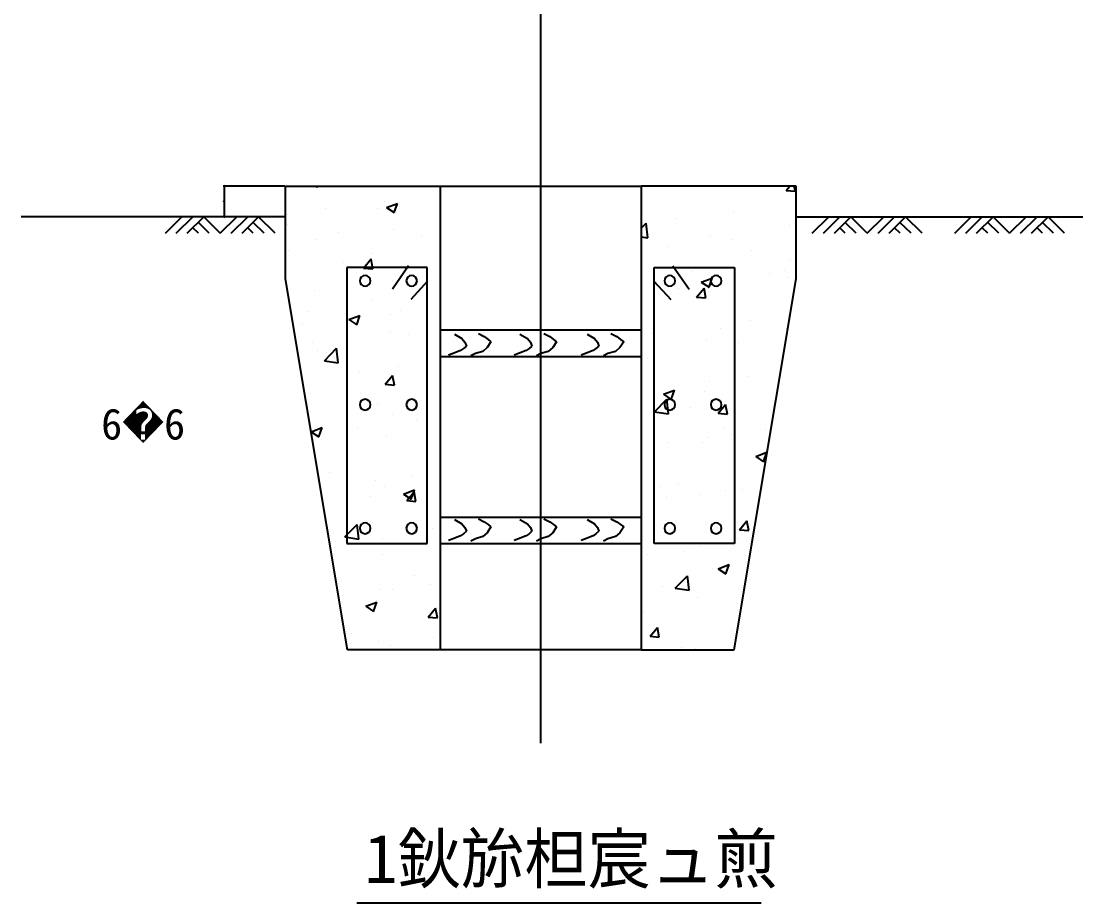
# Model space of a CAD drawing. Header units: metres. Extents: x 0 to 285, y 0 to 202.
# Drawn here: x 77.98 to 127, y 114.87 to 155.59 of the extents above; entities that cross this region are included whole.
import ezdxf

# ---------------------------------------------------------------- set-up
doc = ezdxf.new("R2010")
doc.units = ezdxf.units.M
doc.layers.add(' ', color=7, linetype='Continuous')
doc.layers.add('1', color=7, linetype='Continuous')

msp = doc.modelspace()

# ---------------------------------------------------------------- linework, layer by layer
at = {"layer": ' '}
msp.add_line((93.48, 114.87), (112.15, 114.87), dxfattribs=at)
for p, q in [((101.97, 122.24), (101.97, 152.27)), ((90.16, 147.98), (87.3, 147.98)), ((87.38, 147.96), (87.33, 148.01)), ((87.35, 147.98), (87.35, 146.56)), ((90.18, 147.98), (97.32, 147.98)), ((90.18, 143.7), (90.18, 147.98)), ((91.48, 147.98), (91.67, 147.95)), ((91.67, 147.95), (91.67, 147.98)), ((91.67, 147.91), (91.67, 147.91)), ((97.32, 147.98), (106.61, 147.98)), ((97.32, 147.98), (97.32, 126.55)), ((113.76, 147.98), (106.61, 147.98)), ((106.61, 147.98), (106.61, 126.55)), ((113.3, 147.78), (113.48, 147.98)), ((113.3, 147.78), (113.73, 147.74)), ((113.73, 147.74), (113.68, 147.98)), ((113.76, 143.7), (113.76, 147.98)), ((94.75, 147.27), (94.75, 147.27)), ((94.85, 146.99), (95.35, 147.18)), ((95.2, 146.75), (95.35, 147.18)), ((87.33, 146.58), (87.38, 146.53)), ((90.26, 146.68), (90.26, 146.68)), ((92.04, 146.92), (92.04, 146.92)), ((94.43, 146.93), (94.43, 146.93)), ((94.85, 146.99), (95.2, 146.75)), ((110.88, 146.82), (110.88, 146.82)), ((90.18, 146.56), (77.98, 146.56)), ((84.64, 145.8), (85.4, 146.56)), ((85.14, 145.8), (85.9, 146.56)), ((85.65, 145.8), (86.41, 146.56)), ((86.66, 145.8), (86.16, 146.3)), ((87.17, 145.8), (86.41, 146.56)), ((87.17, 145.8), (87.93, 146.56)), ((90.16, 146.56), (87.3, 146.56)), ((87.68, 145.8), (88.44, 146.56)), ((88.18, 145.8), (88.94, 146.56)), ((89.2, 145.8), (88.69, 146.3)), ((89.7, 145.8), (88.94, 146.56)), ((90.27, 146.21), (90.27, 146.21)), ((106.61, 146.03), (106.84, 146.27)), ((106.92, 145.59), (106.84, 146.27)), ((108.18, 146.47), (108.18, 146.47)), ((113.47, 146.14), (113.47, 146.14)), ((113.76, 146.56), (127, 146.56)), ((114.51, 145.8), (115.27, 146.56)), ((115.02, 145.8), (115.78, 146.56)), ((115.53, 145.8), (116.29, 146.56)), ((116.54, 145.8), (116.03, 146.3)), ((117.05, 145.8), (116.29, 146.56)), ((117.05, 145.8), (117.81, 146.56)), ((117.55, 145.8), (118.31, 146.56)), ((118.06, 145.8), (118.82, 146.56)), ((119.07, 145.8), (118.56, 146.3)), ((119.58, 145.8), (118.82, 146.56)), ((121.09, 145.8), (121.85, 146.56)), ((121.6, 145.8), (122.36, 146.56)), ((122.1, 145.8), (122.86, 146.56)), ((123.12, 145.8), (122.61, 146.3)), ((123.62, 145.8), (122.86, 146.56)), ((123.62, 145.8), (124.38, 146.56)), ((124.13, 145.8), (124.89, 146.56)), ((124.64, 145.8), (125.4, 146.56)), ((125.65, 145.8), (125.14, 146.3)), ((126.15, 145.8), (125.4, 146.56)), ((86.16, 145.8), (85.9, 146.05)), ((88.69, 145.8), (88.44, 146.05)), ((92.64, 145.82), (92.64, 145.82)), ((95.19, 145.98), (95.19, 145.98)), ((96.45, 145.66), (96.45, 145.66)), ((106.61, 145.64), (106.92, 145.59)), ((109.8, 145.64), (109.8, 145.64)), ((116.03, 145.8), (115.78, 146.05)), ((118.57, 145.8), (118.31, 146.05)), ((122.61, 145.8), (122.36, 146.05)), ((125.14, 145.8), (124.89, 146.05)), ((91.59, 145.53), (91.59, 145.53)), ((107.89, 145.18), (107.89, 145.18)), ((110.8, 145.53), (110.8, 145.53)), ((90.33, 145.02), (90.33, 145.02)), ((93.79, 144.19), (94.14, 144.61)), ((94.14, 144.86), (94.14, 144.86)), ((94.22, 144.16), (94.14, 144.61)), ((106.64, 144.81), (106.64, 144.81)), ((111.7, 145.02), (111.7, 145.02)), ((92.87, 144.45), (92.87, 144.45)), ((93.02, 144.21), (93.02, 131.46)), ((96.73, 144.21), (93.02, 144.21)), ((93.79, 144.19), (94.22, 144.16)), ((95.87, 144.29), (95.12, 143.21)), ((96.73, 131.46), (96.73, 144.21)), ((107.21, 131.46), (107.21, 144.21)), ((107.21, 144.21), (110.92, 144.21)), ((108.07, 144.29), (108.82, 143.21)), ((109.4, 144.22), (109.4, 144.22)), ((110.92, 144.21), (110.92, 131.46)), ((113.52, 144.6), (113.52, 144.6)), ((93.04, 126.55), (90.18, 143.7)), ((109, 144.01), (109, 144.01)), ((109.38, 143.54), (109.88, 143.73)), ((109.74, 143.3), (109.88, 143.73)), ((110.9, 126.55), (113.76, 143.7)), ((112.52, 143.96), (112.52, 143.96)), ((113.21, 144.06), (113.21, 144.06)), ((113.39, 143.76), (113.39, 143.76)), ((91.5, 143.15), (91.5, 143.15)), ((95.11, 143.61), (95.11, 143.61)), ((96.74, 143.59), (95.97, 142.74)), ((107.19, 143.59), (107.97, 142.74)), ((108.35, 143.24), (108.35, 143.24)), ((109.17, 142.85), (109.51, 143.26)), ((109.38, 143.54), (109.74, 143.3)), ((109.59, 142.81), (109.51, 143.26)), ((109.72, 143.26), (109.72, 143.26)), ((94.14, 142.67), (94.14, 142.67)), ((109.17, 142.85), (109.59, 142.81)), ((91.21, 142.19), (91.21, 142.19)), ((95.5, 142.23), (95.5, 142.23)), ((97.29, 142.47), (97.29, 142.47)), ((93.11, 141.81), (93.61, 142)), ((93.11, 141.81), (93.47, 141.57)), ((93.47, 141.57), (93.61, 142)), ((95.03, 142.03), (95.03, 142.03)), ((111.64, 141.78), (111.64, 141.78)), ((113.42, 142.02), (113.42, 142.02)), ((90.99, 141.64), (90.99, 141.64)), ((95.02, 141.23), (95.02, 141.23)), ((97.32, 141.33), (106.61, 141.33)), ((107.12, 141.19), (107.12, 141.19)), ((110.28, 141.38), (110.28, 141.38)), ((113.3, 141.38), (113.3, 141.38)), ((91.41, 140.77), (91.41, 140.77)), ((95.85, 141.1), (95.85, 141.1)), ((97.99, 141.13), (98.33, 140.93)), ((98.33, 140.93), (98.47, 140.76)), ((98.47, 140.76), (98.54, 140.58)), ((99.09, 141.17), (99.36, 141.03)), ((99.36, 141.03), (99.54, 140.89)), ((99.67, 140.79), (99.5, 140.52)), ((99.54, 140.89), (99.67, 140.79)), ((101.01, 141.13), (101.36, 140.93)), ((101.36, 140.93), (101.5, 140.76)), ((101.5, 140.76), (101.56, 140.58)), ((102.12, 141.17), (102.39, 141.03)), ((102.39, 141.03), (102.56, 140.89)), ((102.7, 140.79), (102.53, 140.52)), ((102.56, 140.89), (102.7, 140.79)), ((104.11, 141.13), (104.45, 140.93)), ((104.45, 140.93), (104.59, 140.76)), ((104.59, 140.76), (104.66, 140.58)), ((105.21, 141.17), (105.49, 141.03)), ((105.49, 141.03), (105.66, 140.89)), ((105.8, 140.79), (105.62, 140.52)), ((105.66, 140.89), (105.8, 140.79)), ((109.63, 140.88), (109.63, 140.88)), ((111.08, 140.74), (111.08, 140.74)), ((91.68, 140.38), (91.68, 140.38)), ((91.98, 139.91), (92.54, 140.49)), ((92.62, 139.81), (92.54, 140.49)), ((97.92, 140.24), (97.71, 140.17)), ((98.26, 140.38), (97.92, 140.24)), ((98.4, 140.48), (98.26, 140.38)), ((98.54, 140.58), (98.4, 140.48)), ((98.95, 140.24), (98.74, 140.14)), ((99.29, 140.34), (98.95, 140.24)), ((99.5, 140.52), (99.29, 140.34)), ((100.95, 140.24), (100.74, 140.17)), ((101.29, 140.38), (100.95, 140.24)), ((101.43, 140.48), (101.29, 140.38)), ((101.56, 140.58), (101.43, 140.48)), ((101.98, 140.24), (101.77, 140.14)), ((102.32, 140.34), (101.98, 140.24)), ((102.53, 140.52), (102.32, 140.34)), ((104.04, 140.24), (103.84, 140.17)), ((104.39, 140.38), (104.04, 140.24)), ((104.52, 140.48), (104.39, 140.38)), ((104.66, 140.58), (104.52, 140.48)), ((105.07, 140.24), (104.87, 140.14)), ((105.42, 140.34), (105.07, 140.24)), ((105.62, 140.52), (105.42, 140.34)), ((91.98, 139.91), (92.62, 139.81)), ((97.32, 140.1), (106.61, 140.1)), ((106.91, 140.03), (106.91, 140.03)), ((93.62, 139.41), (93.62, 139.41)), ((94.79, 138.82), (95.13, 139.23)), ((95.21, 138.78), (95.13, 139.23)), ((95.41, 139.65), (95.41, 139.65)), ((94.79, 138.82), (95.21, 138.78)), ((94.93, 138.85), (94.93, 138.85)), ((109.76, 138.97), (109.76, 138.97)), ((111.54, 139.2), (111.54, 139.2)), ((91.32, 138.39), (91.32, 138.39)), ((93.64, 138.38), (93.64, 138.38)), ((107.64, 138.36), (108.14, 138.55)), ((107.64, 138.36), (108, 138.12)), ((108, 138.12), (108.14, 138.55)), ((109.54, 138.5), (109.54, 138.5)), ((94.41, 137.88), (94.41, 137.88)), ((107.23, 137.55), (107.79, 138.13)), ((107.87, 137.45), (107.79, 138.13)), ((110.16, 137.48), (110.5, 137.89)), ((110.59, 137.44), (110.5, 137.89)), ((91.33, 137.58), (91.33, 137.58)), ((95.14, 137.42), (95.14, 137.42)), ((107.23, 137.55), (107.87, 137.45)), ((108.89, 137.73), (108.89, 137.73)), ((110.16, 137.48), (110.59, 137.44)), ((112.71, 137.57), (112.71, 137.57)), ((91.37, 136.63), (91.87, 136.82)), ((91.73, 136.39), (91.87, 136.82)), ((93.53, 136.83), (93.53, 136.83)), ((96.24, 137.19), (96.24, 137.19)), ((110.4, 136.77), (110.4, 136.77)), ((91.37, 136.63), (91.73, 136.39)), ((91.74, 136.59), (91.74, 136.59)), ((94.85, 136.47), (94.85, 136.47)), ((109.67, 136.38), (109.67, 136.38)), ((110.78, 136.48), (110.78, 136.48)), ((112.37, 136.74), (112.37, 136.74)), ((107.88, 136.15), (107.88, 136.15)), ((109.46, 136.13), (109.46, 136.13)), ((106.62, 135.76), (106.62, 135.76)), ((111.91, 135.48), (112.41, 135.68)), ((111.91, 135.48), (112.26, 135.24)), ((112.26, 135.24), (112.41, 135.68)), ((92.22, 134.75), (92.22, 134.75)), ((94.36, 134.37), (94.36, 134.37)), ((96.03, 134.59), (96.03, 134.59)), ((94.76, 134.09), (94.76, 134.09)), ((95.64, 133.75), (96.14, 133.94)), ((95.78, 133.45), (96.12, 133.86)), ((95.99, 133.51), (96.14, 133.94)), ((96.2, 133.41), (96.12, 133.86)), ((107.47, 134.1), (107.47, 134.1)), ((108.33, 134.2), (108.33, 134.2)), ((110.49, 133.92), (110.49, 133.92)), ((111.28, 133.94), (111.28, 133.94)), ((94.12, 133.62), (94.12, 133.62)), ((95.64, 133.75), (95.99, 133.51)), ((95.78, 133.45), (96.2, 133.41)), ((107.79, 133.57), (107.79, 133.57)), ((109.37, 133.75), (109.37, 133.75)), ((97.32, 132.69), (106.61, 132.69)), ((97.99, 132.58), (98.33, 132.37)), ((98.33, 132.37), (98.47, 132.2)), ((99.09, 132.61), (99.36, 132.47)), ((99.36, 132.47), (99.54, 132.34)), ((101.01, 132.58), (101.36, 132.37)), ((101.36, 132.37), (101.5, 132.2)), ((102.12, 132.61), (102.39, 132.47)), ((102.39, 132.47), (102.56, 132.34)), ((104.11, 132.58), (104.45, 132.37)), ((104.45, 132.37), (104.59, 132.2)), ((105.21, 132.61), (105.49, 132.47)), ((105.49, 132.47), (105.66, 132.34)), ((111.15, 132.1), (111.49, 132.51)), ((111.58, 132.06), (111.49, 132.51)), ((92.93, 131.77), (93.49, 132.35)), ((93.57, 131.67), (93.49, 132.35)), ((95.83, 132.05), (95.83, 132.05)), ((96.99, 132.14), (96.99, 132.14)), ((98.4, 131.92), (98.26, 131.82)), ((98.54, 132.03), (98.4, 131.92)), ((98.47, 132.2), (98.54, 132.03)), ((99.5, 131.96), (99.29, 131.79)), ((99.67, 132.23), (99.5, 131.96)), ((99.54, 132.34), (99.67, 132.23)), ((101.43, 131.92), (101.29, 131.82)), ((101.56, 132.03), (101.43, 131.92)), ((101.5, 132.2), (101.56, 132.03)), ((102.53, 131.96), (102.32, 131.79)), ((102.7, 132.23), (102.53, 131.96)), ((102.56, 132.34), (102.7, 132.23)), ((104.52, 131.92), (104.39, 131.82)), ((104.66, 132.03), (104.52, 131.92)), ((104.59, 132.2), (104.66, 132.03)), ((105.62, 131.96), (105.42, 131.79)), ((105.8, 132.23), (105.62, 131.96)), ((105.66, 132.34), (105.8, 132.23)), ((111.15, 132.1), (111.58, 132.06)), ((92.48, 131.55), (92.48, 131.55)), ((92.93, 131.77), (93.57, 131.67)), ((93.02, 131.46), (96.73, 131.46)), ((94.67, 131.72), (94.67, 131.72)), ((97.32, 131.46), (106.61, 131.46)), ((97.92, 131.68), (97.71, 131.61)), ((98.26, 131.82), (97.92, 131.68)), ((98.95, 131.68), (98.74, 131.58)), ((99.29, 131.79), (98.95, 131.68)), ((100.95, 131.68), (100.74, 131.61)), ((101.29, 131.82), (100.95, 131.68)), ((101.98, 131.68), (101.77, 131.58)), ((102.32, 131.79), (101.98, 131.68)), ((104.04, 131.68), (103.84, 131.61)), ((104.39, 131.82), (104.04, 131.68)), ((105.07, 131.68), (104.87, 131.58)), ((105.42, 131.79), (105.07, 131.68)), ((110.92, 131.46), (107.21, 131.46)), ((111.06, 131.7), (111.06, 131.7)), ((94.64, 130.94), (94.64, 130.94)), ((106.89, 130.98), (106.89, 130.98)), ((108.61, 131.1), (108.61, 131.1)), ((109.28, 131.37), (109.28, 131.37)), ((110.17, 130.3), (110.67, 130.5)), ((110.52, 130.06), (110.67, 130.5)), ((96.14, 129.98), (96.14, 129.98)), ((108.18, 129.4), (108.74, 129.98)), ((108.82, 129.31), (108.74, 129.98)), ((109.89, 130.29), (109.89, 130.29)), ((110.17, 130.3), (110.52, 130.06)), ((96.9, 129.56), (96.9, 129.56)), ((107.59, 129.49), (107.59, 129.49)), ((94.59, 129.34), (94.59, 129.34)), ((95.11, 129.33), (95.11, 129.33)), ((108.18, 129.4), (108.82, 129.31)), ((109.2, 128.99), (109.2, 128.99)), ((93.9, 128.57), (94.4, 128.76)), ((93.9, 128.57), (94.25, 128.33)), ((94.25, 128.33), (94.4, 128.76)), ((94.39, 128.83), (94.39, 128.83)), ((96.77, 128.07), (97.11, 128.48)), ((97.2, 128.04), (97.11, 128.48)), ((111.24, 128.88), (111.24, 128.88)), ((96.77, 128.07), (97.2, 128.04)), ((106.73, 128.29), (106.73, 128.29)), ((107.02, 127.18), (107.36, 127.59)), ((107.44, 127.14), (107.36, 127.59)), ((93.22, 127.3), (93.22, 127.3)), ((97.03, 127.14), (97.03, 127.14)), ((107.02, 127.18), (107.44, 127.14)), ((110.76, 127.43), (110.76, 127.43)), ((97.32, 126.55), (93.04, 126.55)), ((94.5, 126.96), (94.5, 126.96)), ((95.02, 126.74), (95.02, 126.74)), ((106.61, 126.55), (97.32, 126.55)), ((106.61, 126.55), (110.9, 126.55)), ((108.47, 126.66), (108.47, 126.66)), ((109.11, 126.61), (109.11, 126.61))]:
    msp.add_line(p, q)
for centre, start, end in [((93.86, 143.6), 0, 180), ((96.01, 143.6), 0, 180), ((107.93, 143.6), 0, 180), ((110.07, 143.6), 0, 180), ((93.86, 143.6), -180, 0), ((96.01, 143.6), -180, 0), ((107.93, 143.6), -180, 0), ((110.07, 143.6), -180, 0), ((93.86, 137.88), 0, 180), ((93.86, 137.88), -180, 0), ((96.01, 137.88), 0, 180), ((96.01, 137.88), -180, 0), ((107.93, 137.88), 0, 180), ((107.93, 137.88), -180, 0), ((110.07, 137.88), 0, 180), ((110.07, 137.88), -180, 0), ((93.86, 132.17), 0, 180), ((96.01, 132.17), 0, 180), ((107.93, 132.17), 0, 180), ((110.07, 132.17), 0, 180), ((93.86, 132.17), -180, 0), ((96.01, 132.17), -180, 0), ((107.93, 132.17), -180, 0), ((110.07, 132.17), -180, 0)]:
    msp.add_arc(centre, 0.25, start, end)
at = {"layer": '1'}
msp.add_line((101.97, 152.27), (101.97, 194.16), dxfattribs=at)

# ---------------------------------------------------------------- texts
at = {"layer": ' '}
msp.add_text('6\\M+582316', height=1.43, dxfattribs=at).set_placement((81.67, 136.27))
msp.add_text('100', height=0.05, rotation=90).set_placement((87.32, 147.23))
msp.add_text('1鈥旀柦宸ュ煎', height=2.25).set_placement((93.83, 115.78))

doc.saveas('drawing.dxf')
